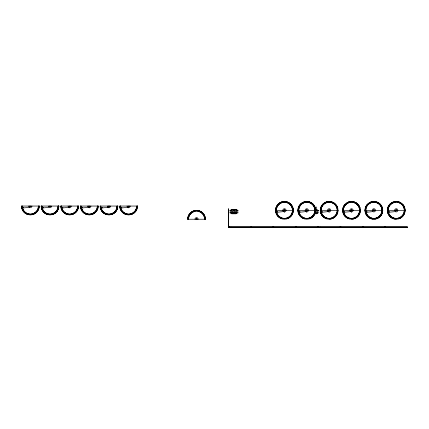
<?xml version="1.0" encoding="UTF-8"?>
<svg xmlns="http://www.w3.org/2000/svg" width="429" height="429" viewBox="0 0 429 429"><rect width="100%" height="100%" fill="white"/><g stroke="black" fill="none" stroke-linecap="round" stroke-linejoin="round"><path stroke-width="0.64" d="M30.85 206.049L30.362 206.542L29.869 206.049M50.504 206.049L50.016 206.542L49.523 206.049M70.158 206.049L69.67 206.542L69.176 206.049M89.811 206.049L89.323 206.542L88.83 206.049M109.465 206.049L108.977 206.542L108.489 206.049M129.118 206.049L128.63 206.542L128.142 206.049M196.064 219.23L196.552 218.736L197.04 219.23M231.751 209.883L231.735 210.028A0.579 0.579 0 0 1 232.314 209.449M29.376 207.1L29.317 206.66M49.029 207.1L48.97 206.66M68.683 207.1L68.624 206.66M88.336 207.1L88.277 206.66M107.99 207.1L107.931 206.66M127.644 207.1L127.585 206.66M283.451 211.368L283.392 210.929M305.807 211.368L305.748 210.929M328.169 211.368L328.105 210.929M350.525 211.368L350.466 210.929M372.881 211.368L372.822 210.929M395.243 211.368L395.184 210.929M234.915 212.205L235.033 211.926M315.492 212.205L315.61 211.926M23.423 207.947C24.319 206.816 22.26 207.153 23.423 207.947L29.151 207.368M43.077 207.947C43.973 206.816 41.913 207.153 43.077 207.947L48.804 207.368M62.731 207.947C63.626 206.816 61.567 207.153 62.731 207.947L68.458 207.368M82.384 207.947C83.28 206.816 81.22 207.153 82.384 207.947L88.111 207.368M102.038 207.947C102.933 206.816 100.874 207.153 102.038 207.947L107.765 207.368M121.691 207.947C122.587 206.816 120.528 207.153 121.691 207.947L127.418 207.368M277.493 212.216C278.394 211.079 276.335 211.417 277.493 212.216L283.226 211.636M299.855 212.216C300.75 211.079 298.691 211.417 299.855 212.216L305.582 211.636M322.211 212.216C323.112 211.079 321.048 211.417 322.211 212.216L327.938 211.636M344.567 212.216C345.468 211.079 343.409 211.417 344.567 212.216L350.3 211.636M366.929 212.216C367.825 211.079 365.765 211.417 366.929 212.216L372.656 211.636M389.285 212.216C390.186 211.079 388.127 211.417 389.285 212.216L395.018 211.636M315.412 209.878L317.535 209.883L317.535 213.369L314.489 213.369M230.861 210.172L231.14 210.172M232.786 210.172L235.038 210.172M236.685 210.172L236.958 210.172M317.262 210.172L317.535 210.172M275.525 210.317L293.345 210.317M297.882 210.317L315.706 210.317M320.238 210.317L338.063 210.317M342.599 210.317L360.419 210.317M364.956 210.317L382.781 210.317M387.312 210.317L405.137 210.317M229.992 210.462L231.14 210.462M236.374 210.462L237.832 210.462L237.838 210.896M317.262 210.462L318.409 210.462L318.415 210.896M229.558 210.896L230.834 210.896M232.786 210.896L235.038 210.896M236.99 210.896L238.267 210.896M317.567 210.896L318.844 210.896M232.883 212.151L234.936 212.151M233.092 212.446L234.733 212.446M229.558 212.784L230.834 212.784M232.786 212.784L235.038 212.784M236.99 212.784L238.267 212.784M317.567 212.784L318.844 212.784M230.861 213.074L236.958 213.074M314.489 213.074L317.535 213.074M314.8 213.803L316.666 213.803L316.666 209.449L316.087 209.449A0.579 0.579 0 0 1 316.666 210.028L316.645 209.883M407.26 227.161L228.394 227.161L228.394 226.432L250.751 226.432L250.751 227.161M228.405 227.595L407.336 227.595M351.136 211.77L351.523 212.151M328.775 211.77L329.161 212.151M69.294 207.502L69.68 207.883M306.531 211.797L306.805 212.151M284.175 211.797L284.448 212.151M108.714 207.534L108.987 207.883M89.06 207.534L89.334 207.883M128.469 207.588L128.641 207.883M232.791 211.926L232.904 212.205M236.068 209.883L236.089 210.028A0.579 0.579 0 0 0 235.51 209.449M407.26 227.595L407.26 226.432L251.335 226.432L251.335 227.161M385.483 226.432L385.483 227.161M384.904 226.432L384.904 227.161M363.122 226.432L363.122 227.161M362.543 226.432L362.543 227.161M340.765 226.432L340.765 227.161M340.186 226.432L340.186 227.161M320.442 227.161L320.442 227.595M318.409 226.432L318.409 227.161M317.825 226.432L317.825 227.595M316.666 206.976L316.666 208.719M315.889 213.074L315.889 213.369M296.048 226.432L296.048 227.161M295.468 226.432L295.468 227.161M273.691 226.432L273.691 227.161M273.112 226.432L273.112 227.161M235.312 213.074L235.312 213.369M233.912 213.074L233.912 213.369M232.507 213.074L232.507 213.369M231.006 227.161L231.006 227.595M228.973 226.432L228.973 227.161M228.684 209.009L228.684 227.595M228.609 208.934L228.609 227.595M228.539 208.864L228.539 209.449M187.784 219.23A8.768 8.768 0 0 1 193.736 210.929M194.283 210.762A8.768 8.768 0 0 1 195.983 210.483M197.12 210.483A8.768 8.768 0 0 1 198.82 210.762M199.367 210.929A8.768 8.768 0 0 1 205.319 219.23M188.583 218.179A8.038 8.038 0 0 1 194.471 211.465M198.632 211.465A8.038 8.038 0 0 1 200.112 212.017M200.574 212.264A8.038 8.038 0 0 1 204.317 217.149M204.435 217.659A8.038 8.038 0 0 1 204.59 219.23M188.175 219.23A8.376 8.376 0 0 1 196.552 210.848A8.376 8.376 0 0 1 204.928 219.23M187.859 219.23A8.693 8.693 0 0 1 188.025 217.53M188.154 216.977A8.693 8.693 0 0 1 191.725 212.001M192.203 211.701A8.693 8.693 0 0 1 193.758 210.998M194.299 210.832A8.693 8.693 0 0 1 195.983 210.553M197.12 210.553A8.693 8.693 0 0 1 198.804 210.832M199.346 210.998A8.693 8.693 0 0 1 204.081 214.881M204.949 216.977A8.693 8.693 0 0 1 205.169 218.093M188.369 219.23A8.183 8.183 0 0 1 196.552 211.041A8.183 8.183 0 0 1 204.735 219.23M194.954 219.23A1.598 1.598 0 0 1 196.552 217.626A1.598 1.598 0 0 1 198.15 219.23M200.788 211.888A8.478 8.478 0 0 1 201.71 212.505M195.973 219.23A0.579 0.579 0 0 1 196.552 218.645A0.579 0.579 0 0 1 197.131 219.23M315.487 211.459A8.768 8.768 0 0 1 309.062 218.785M304.526 218.785A8.768 8.768 0 0 1 302.912 218.179M302.413 217.911A8.768 8.768 0 0 1 298.493 213.133M298.327 212.586A8.768 8.768 0 0 1 298.026 210.317M298.048 209.749A8.768 8.768 0 0 1 299.201 205.936M299.501 205.448A8.768 8.768 0 0 1 314.082 205.448M314.387 205.936A8.768 8.768 0 0 1 315.487 209.175M314.559 212.398A8.038 8.038 0 0 1 308.875 218.082M308.365 218.2A8.038 8.038 0 0 1 305.223 218.2M304.713 218.082A8.038 8.038 0 0 1 306.268 202.295M307.32 202.295A8.038 8.038 0 0 1 314.559 208.237M314.763 209.266A8.038 8.038 0 0 1 314.763 211.368M315.412 211.454A8.693 8.693 0 0 1 315.192 212.569M315.025 213.111A8.693 8.693 0 0 1 309.041 218.715M304.542 218.715A8.693 8.693 0 0 1 302.944 218.114M302.445 217.846A8.693 8.693 0 0 1 298.563 213.111M298.396 212.569A8.693 8.693 0 0 1 298.101 210.317M298.117 209.749A8.693 8.693 0 0 1 299.265 205.968M299.898 205.024A8.693 8.693 0 0 1 304.542 201.92M305.094 201.791A8.693 8.693 0 0 1 308.494 201.791M309.041 201.92A8.693 8.693 0 0 1 312.526 203.78M312.939 204.172A8.693 8.693 0 0 1 313.69 205.024M314.323 205.968A8.693 8.693 0 0 1 315.025 207.523M315.192 208.065A8.693 8.693 0 0 1 315.412 209.18M305.25 210.73A1.598 1.598 0 0 1 306.794 208.719A1.598 1.598 0 0 1 308.338 210.73A1.598 1.598 0 0 1 305.995 211.701M305.663 211.449A1.598 1.598 0 0 1 305.41 211.116M300.069 215.476A8.478 8.478 0 0 1 299.453 214.554M303.04 202.719A8.478 8.478 0 0 1 304.601 202.129M311.502 203.271A8.478 8.478 0 0 1 312.382 203.947M360.199 209.175A8.768 8.768 0 0 1 351.512 219.085M349.238 218.785A8.768 8.768 0 0 1 345.313 216.516M344.921 216.098A8.768 8.768 0 0 1 343.044 212.586M342.91 212.028A8.768 8.768 0 0 1 342.91 208.607M343.044 208.049A8.768 8.768 0 0 1 345.313 204.118M347.125 202.724A8.768 8.768 0 0 1 353.78 201.85M354.327 202.016A8.768 8.768 0 0 1 359.1 205.936M359.368 206.44A8.768 8.768 0 0 1 359.979 208.049M352.032 202.295A8.038 8.038 0 0 1 353.593 218.082M353.078 218.2A8.038 8.038 0 0 1 349.941 218.2M349.431 218.082A8.038 8.038 0 0 1 344.825 214.784M344.546 214.339A8.038 8.038 0 0 1 343.468 210.317M343.484 209.792A8.038 8.038 0 0 1 343.742 208.237M343.897 207.733A8.038 8.038 0 0 1 345.822 204.633M346.208 204.274A8.038 8.038 0 0 1 350.461 202.349M359.904 212.569A8.693 8.693 0 0 1 356.338 217.546M355.856 217.846A8.693 8.693 0 0 1 352.643 218.935M349.26 218.715A8.693 8.693 0 0 1 347.163 217.846M346.68 217.546A8.693 8.693 0 0 1 345.774 216.854M344.975 216.05A8.693 8.693 0 0 1 343.983 214.666M343.715 214.162A8.693 8.693 0 0 1 343.114 212.569M342.889 211.454A8.693 8.693 0 0 1 342.889 209.18M343.114 208.065A8.693 8.693 0 0 1 343.715 206.472M343.983 205.968A8.693 8.693 0 0 1 345.361 204.172M347.163 202.788A8.693 8.693 0 0 1 348.718 202.086M349.812 201.791A8.693 8.693 0 0 1 353.206 201.791M354.3 202.086A8.693 8.693 0 0 1 356.799 203.421M357.657 204.172A8.693 8.693 0 0 1 359.041 205.968M359.304 206.472A8.693 8.693 0 0 1 359.904 208.065M349.962 210.73A1.598 1.598 0 0 1 351.512 208.719A1.598 1.598 0 0 1 353.056 210.73A1.598 1.598 0 0 1 350.707 211.701M350.38 211.449A1.598 1.598 0 0 1 350.123 211.116M337.918 210.317A8.768 8.768 0 0 1 329.15 219.085M326.882 218.785A8.768 8.768 0 0 1 325.273 218.179M324.769 217.911A8.768 8.768 0 0 1 322.951 204.118A8.768 8.768 0 0 1 336.744 205.936M337.012 206.44A8.768 8.768 0 0 1 337.618 208.049M336.915 212.398A8.038 8.038 0 0 1 331.231 218.082M330.721 218.2A8.038 8.038 0 0 1 327.579 218.2M327.07 218.082A8.038 8.038 0 0 1 321.128 210.843M321.128 209.792A8.038 8.038 0 0 1 328.63 202.295M329.676 202.295A8.038 8.038 0 0 1 336.915 208.237M337.038 208.746A8.038 8.038 0 0 1 337.038 211.888M337.773 211.454A8.693 8.693 0 0 1 336.679 214.666M336.379 215.143A8.693 8.693 0 0 1 333.982 217.546M333.499 217.846A8.693 8.693 0 0 1 330.287 218.935M326.903 218.715A8.693 8.693 0 0 1 325.305 218.114M324.324 217.546A8.693 8.693 0 0 1 323.005 216.463M322.254 215.61A8.693 8.693 0 0 1 320.753 212.569M320.624 212.017A8.693 8.693 0 0 1 320.624 208.617M320.753 208.065A8.693 8.693 0 0 1 326.903 201.92M327.456 201.791A8.693 8.693 0 0 1 330.85 201.791M331.402 201.92A8.693 8.693 0 0 1 334.443 203.421M335.301 204.172A8.693 8.693 0 0 1 336.379 205.491M336.947 206.472A8.693 8.693 0 0 1 337.548 208.065M327.606 210.73A1.598 1.598 0 0 1 329.15 208.719A1.598 1.598 0 0 1 330.695 210.73A1.598 1.598 0 0 1 328.351 211.701M328.019 211.449A1.598 1.598 0 0 1 327.767 211.116M404.692 212.586A8.768 8.768 0 0 1 402.815 216.098M402.423 216.516A8.768 8.768 0 0 1 398.493 218.785M396.224 219.085A8.768 8.768 0 0 1 387.537 209.175M387.757 208.049A8.768 8.768 0 0 1 388.363 206.44M388.636 205.936A8.768 8.768 0 0 1 393.409 202.016M393.956 201.85A8.768 8.768 0 0 1 400.611 202.724M402.423 204.118A8.768 8.768 0 0 1 404.692 208.049M404.82 208.607A8.768 8.768 0 0 1 404.82 212.028M404.268 210.317A8.038 8.038 0 0 1 398.305 218.082M397.796 218.2A8.038 8.038 0 0 1 394.653 218.2M394.144 218.082A8.038 8.038 0 0 1 395.704 202.295M397.275 202.349A8.038 8.038 0 0 1 401.528 204.274M401.909 204.633A8.038 8.038 0 0 1 403.839 207.733M403.989 208.237A8.038 8.038 0 0 1 404.247 209.792M404.622 212.569A8.693 8.693 0 0 1 404.021 214.162M403.753 214.666A8.693 8.693 0 0 1 402.761 216.05M401.962 216.854A8.693 8.693 0 0 1 401.056 217.546M400.573 217.846A8.693 8.693 0 0 1 398.477 218.715M395.093 218.935A8.693 8.693 0 0 1 391.881 217.846M391.398 217.546A8.693 8.693 0 0 1 387.827 212.569M387.827 208.065A8.693 8.693 0 0 1 388.427 206.472M388.695 205.968A8.693 8.693 0 0 1 390.079 204.172M390.932 203.421A8.693 8.693 0 0 1 393.436 202.086M394.53 201.791A8.693 8.693 0 0 1 397.924 201.791M399.018 202.086A8.693 8.693 0 0 1 400.573 202.788M402.375 204.172A8.693 8.693 0 0 1 403.753 205.968M404.021 206.472A8.693 8.693 0 0 1 404.622 208.065M404.847 209.18A8.693 8.693 0 0 1 404.847 211.454M394.68 210.73A1.598 1.598 0 0 1 396.224 208.719A1.598 1.598 0 0 1 397.769 210.73A1.598 1.598 0 0 1 395.425 211.701M382.336 212.586A8.768 8.768 0 0 1 381.73 214.194M381.461 214.698A8.768 8.768 0 0 1 380.459 216.098M380.067 216.516A8.768 8.768 0 0 1 367.669 216.516M367.278 216.098A8.768 8.768 0 0 1 366.275 214.698M366.007 214.194A8.768 8.768 0 0 1 365.401 212.586M365.272 212.028A8.768 8.768 0 0 1 365.272 208.607M365.401 208.049A8.768 8.768 0 0 1 366.007 206.44M366.275 205.936A8.768 8.768 0 0 1 367.669 204.118M369.487 202.724A8.768 8.768 0 0 1 371.053 202.016M371.6 201.85A8.768 8.768 0 0 1 376.136 201.85M376.683 202.016A8.768 8.768 0 0 1 381.461 205.936M381.73 206.44A8.768 8.768 0 0 1 382.336 208.049M382.561 209.175A8.768 8.768 0 0 1 382.561 211.459M381.633 208.237A8.038 8.038 0 0 1 375.949 218.082M375.439 218.2A8.038 8.038 0 0 1 372.297 218.2M371.787 218.082A8.038 8.038 0 0 1 366.103 208.237M366.253 207.733A8.038 8.038 0 0 1 368.184 204.633M368.565 204.274A8.038 8.038 0 0 1 373.343 202.295M374.394 202.295A8.038 8.038 0 0 1 379.172 204.274M379.552 204.633A8.038 8.038 0 0 1 381.483 207.733M382.266 212.569A8.693 8.693 0 0 1 381.665 214.162M381.397 214.666A8.693 8.693 0 0 1 380.4 216.05M380.014 216.463A8.693 8.693 0 0 1 378.694 217.546M378.212 217.846A8.693 8.693 0 0 1 375.005 218.935M372.731 218.935A8.693 8.693 0 0 1 369.519 217.846M369.042 217.546A8.693 8.693 0 0 1 367.723 216.463M367.331 216.05A8.693 8.693 0 0 1 366.339 214.666M366.071 214.162A8.693 8.693 0 0 1 365.47 212.569M365.251 211.454A8.693 8.693 0 0 1 365.251 209.18M365.47 208.065A8.693 8.693 0 0 1 366.071 206.472M366.339 205.968A8.693 8.693 0 0 1 367.723 204.172M369.519 202.788A8.693 8.693 0 0 1 371.074 202.086M372.168 201.791A8.693 8.693 0 0 1 375.568 201.791M376.662 202.086A8.693 8.693 0 0 1 379.161 203.421M380.014 204.172A8.693 8.693 0 0 1 381.397 205.968M381.665 206.472A8.693 8.693 0 0 1 382.266 208.065M372.324 210.73A1.598 1.598 0 0 1 373.868 208.719A1.598 1.598 0 0 1 375.413 210.73A1.598 1.598 0 0 1 373.069 211.701M293.184 210.886A8.768 8.768 0 0 1 286.706 218.785M282.164 218.785A8.768 8.768 0 0 1 276.131 213.133M275.97 212.586A8.768 8.768 0 0 1 275.686 210.886M275.686 209.749A8.768 8.768 0 0 1 276.844 205.936M277.145 205.448A8.768 8.768 0 0 1 291.725 205.448M292.026 205.936A8.768 8.768 0 0 1 293.184 209.749M284.958 202.295A8.038 8.038 0 0 1 291.645 213.878M291.398 214.339A8.038 8.038 0 0 1 286.518 218.082M286.004 218.2A8.038 8.038 0 0 1 282.867 218.2M282.352 218.082A8.038 8.038 0 0 1 277.472 214.339M277.225 213.878A8.038 8.038 0 0 1 276.667 212.398M276.394 210.317A8.038 8.038 0 0 1 283.912 202.295M293.109 210.886A8.693 8.693 0 0 1 292.83 212.569M292.669 213.111A8.693 8.693 0 0 1 286.685 218.715M282.185 218.715A8.693 8.693 0 0 1 276.201 213.111M276.04 212.569A8.693 8.693 0 0 1 275.761 210.886M275.761 209.749A8.693 8.693 0 0 1 276.909 205.968M277.536 205.024A8.693 8.693 0 0 1 278.287 204.172M278.7 203.78A8.693 8.693 0 0 1 282.185 201.92M282.738 201.791A8.693 8.693 0 0 1 286.132 201.791M286.685 201.92A8.693 8.693 0 0 1 290.17 203.78M290.583 204.172A8.693 8.693 0 0 1 291.334 205.024M291.967 205.968A8.693 8.693 0 0 1 292.669 207.523M292.83 208.065A8.693 8.693 0 0 1 293.109 209.749M282.888 210.73A1.598 1.598 0 0 1 284.438 208.719A1.598 1.598 0 0 1 285.982 210.73A1.598 1.598 0 0 1 283.633 211.701M283.306 211.449A1.598 1.598 0 0 1 283.049 211.116M89.902 206.049A0.579 0.579 0 0 1 89.323 206.633A0.579 0.579 0 0 1 88.744 206.049M358.236 215.476A8.478 8.478 0 0 1 357.502 216.313M348.788 218.345A8.478 8.478 0 0 1 347.27 217.659M345.141 215.905A8.478 8.478 0 0 1 344.46 215.026M403.276 215.026A8.478 8.478 0 0 1 402.595 215.905M400.466 217.659A8.478 8.478 0 0 1 398.949 218.345M390.234 216.313A8.478 8.478 0 0 1 389.5 215.476M315.492 211.041A1.164 1.164 0 0 1 315.068 212.628M30.942 206.049A0.579 0.579 0 0 1 30.362 206.633A0.579 0.579 0 0 1 29.778 206.049M50.595 206.049A0.579 0.579 0 0 1 50.016 206.633M49.726 206.553A0.579 0.579 0 0 1 49.437 206.049M109.556 206.049A0.579 0.579 0 0 1 108.977 206.633A0.579 0.579 0 0 1 108.398 206.049M70.249 206.049A0.579 0.579 0 0 1 69.67 206.633M69.38 206.553A0.579 0.579 0 0 1 69.09 206.049M78.437 206.049A8.768 8.768 0 0 1 71.938 214.516M67.401 214.516A8.768 8.768 0 0 1 63.471 212.248M63.079 211.835A8.768 8.768 0 0 1 61.202 208.322M61.074 207.765A8.768 8.768 0 0 1 60.902 206.049M77.708 206.049A8.038 8.038 0 0 1 71.75 213.819M71.241 213.937A8.038 8.038 0 0 1 68.098 213.937M67.589 213.819A8.038 8.038 0 0 1 62.983 210.516M62.704 210.071A8.038 8.038 0 0 1 61.626 206.049M78.046 206.049A8.376 8.376 0 0 1 69.67 214.43A8.376 8.376 0 0 1 61.293 206.049M78.067 208.301A8.693 8.693 0 0 1 74.496 213.283M74.013 213.578A8.693 8.693 0 0 1 71.916 214.446M67.417 214.446A8.693 8.693 0 0 1 65.321 213.578M64.843 213.283A8.693 8.693 0 0 1 63.937 212.586M63.133 211.787A8.693 8.693 0 0 1 62.141 210.398M61.873 209.899A8.693 8.693 0 0 1 61.272 208.301M61.052 207.186A8.693 8.693 0 0 1 60.977 206.049M77.853 206.049A8.183 8.183 0 0 1 69.67 214.237A8.183 8.183 0 0 1 61.481 206.049M71.268 206.049A1.598 1.598 0 0 1 68.871 207.438M68.538 207.18A1.598 1.598 0 0 1 68.286 206.853M68.125 206.467A1.598 1.598 0 0 1 68.072 206.049M76.394 211.213A8.478 8.478 0 0 1 75.66 212.044M66.945 214.076A8.478 8.478 0 0 1 65.433 213.39M63.299 211.642A8.478 8.478 0 0 1 62.618 210.757M39.125 206.049A8.768 8.768 0 0 1 34.744 213.642M34.24 213.91A8.768 8.768 0 0 1 32.631 214.516M28.094 214.516A8.768 8.768 0 0 1 21.595 206.049M38.385 206.574A8.038 8.038 0 0 1 32.443 213.819M31.934 213.937A8.038 8.038 0 0 1 28.791 213.937M28.282 213.819A8.038 8.038 0 0 1 22.319 206.049M38.739 206.049A8.376 8.376 0 0 1 30.362 214.43A8.376 8.376 0 0 1 21.981 206.049M39.055 206.049A8.693 8.693 0 0 1 38.889 207.749M38.76 208.301A8.693 8.693 0 0 1 35.189 213.283M34.207 213.846A8.693 8.693 0 0 1 32.609 214.446M28.11 214.446A8.693 8.693 0 0 1 26.013 213.578M25.531 213.283A8.693 8.693 0 0 1 23.134 210.88M22.834 210.398A8.693 8.693 0 0 1 21.74 207.186M38.546 206.049A8.183 8.183 0 0 1 30.362 214.237A8.183 8.183 0 0 1 22.174 206.049M31.96 206.049A1.598 1.598 0 0 1 29.563 207.438M29.231 207.18A1.598 1.598 0 0 1 28.974 206.853M28.818 206.467A1.598 1.598 0 0 1 28.759 206.049M58.483 208.322A8.768 8.768 0 0 1 56.607 211.835M56.215 212.248A8.768 8.768 0 0 1 52.284 214.516M47.748 214.516A8.768 8.768 0 0 1 41.549 208.322M41.323 207.196A8.768 8.768 0 0 1 41.248 206.049M58.778 206.049A8.768 8.768 0 0 1 58.612 207.765M58.054 206.049A8.038 8.038 0 0 1 56.977 210.071M56.703 210.516A8.038 8.038 0 0 1 52.097 213.819M51.587 213.937A8.038 8.038 0 0 1 48.445 213.937M47.935 213.819A8.038 8.038 0 0 1 41.972 206.049M58.392 206.049A8.376 8.376 0 0 1 50.016 214.43A8.376 8.376 0 0 1 41.634 206.049M58.414 208.301A8.693 8.693 0 0 1 57.813 209.899M57.545 210.398A8.693 8.693 0 0 1 56.548 211.787M55.749 212.586A8.693 8.693 0 0 1 54.842 213.283M54.36 213.578A8.693 8.693 0 0 1 52.263 214.446M47.764 214.446A8.693 8.693 0 0 1 45.667 213.578M45.19 213.283A8.693 8.693 0 0 1 41.618 208.301M58.709 206.049A8.693 8.693 0 0 1 58.634 207.186M58.199 206.049A8.183 8.183 0 0 1 50.016 214.237A8.183 8.183 0 0 1 41.828 206.049M51.614 206.049A1.598 1.598 0 0 1 49.217 207.438M48.472 206.467A1.598 1.598 0 0 1 48.418 206.049M57.062 210.757A8.478 8.478 0 0 1 56.387 211.642M44.021 212.044A8.478 8.478 0 0 1 43.291 211.213M98.091 206.049A8.768 8.768 0 0 1 91.592 214.516M87.055 214.516A8.768 8.768 0 0 1 85.441 213.91M84.942 213.642A8.768 8.768 0 0 1 81.022 208.864M80.856 208.322A8.768 8.768 0 0 1 80.555 206.049M97.362 206.049A8.038 8.038 0 0 1 91.404 213.819M90.894 213.937A8.038 8.038 0 0 1 87.752 213.937M87.243 213.819A8.038 8.038 0 0 1 81.349 207.1M97.699 206.049A8.376 8.376 0 0 1 89.323 214.43A8.376 8.376 0 0 1 80.947 206.049M97.941 207.186A8.693 8.693 0 0 1 96.852 210.398M96.552 210.88A8.693 8.693 0 0 1 94.149 213.283M93.667 213.578A8.693 8.693 0 0 1 91.57 214.446M87.071 214.446A8.693 8.693 0 0 1 85.473 213.846M84.497 213.283A8.693 8.693 0 0 1 81.092 208.843M80.797 207.749A8.693 8.693 0 0 1 80.631 206.049M97.506 206.049A8.183 8.183 0 0 1 89.323 214.237A8.183 8.183 0 0 1 81.135 206.049M90.921 206.049A1.598 1.598 0 0 1 88.524 207.438M88.192 207.18A1.598 1.598 0 0 1 87.94 206.853M87.779 206.467A1.598 1.598 0 0 1 87.725 206.049M82.599 211.213A8.478 8.478 0 0 1 81.982 210.29M117.669 207.196A8.768 8.768 0 0 1 111.245 214.516M106.708 214.516A8.768 8.768 0 0 1 100.676 208.864M100.509 208.322A8.768 8.768 0 0 1 100.23 206.622M117.015 206.049A8.038 8.038 0 0 1 116.184 209.609M115.937 210.071A8.038 8.038 0 0 1 111.057 213.819M110.548 213.937A8.038 8.038 0 0 1 107.406 213.937M106.896 213.819A8.038 8.038 0 0 1 102.011 210.071M101.764 209.609A8.038 8.038 0 0 1 101.212 208.129M117.353 206.049A8.376 8.376 0 0 1 108.977 214.43A8.376 8.376 0 0 1 100.6 206.049M117.594 207.186A8.693 8.693 0 0 1 117.374 208.301M117.208 208.843A8.693 8.693 0 0 1 111.224 214.446M106.724 214.446A8.693 8.693 0 0 1 105.126 213.846M104.628 213.578A8.693 8.693 0 0 1 100.745 208.843M100.579 208.301A8.693 8.693 0 0 1 100.3 206.617M117.16 206.049A8.183 8.183 0 0 1 108.977 214.237A8.183 8.183 0 0 1 100.788 206.049M110.575 206.049A1.598 1.598 0 0 1 108.178 207.438M107.845 207.18A1.598 1.598 0 0 1 107.593 206.853M107.432 206.467A1.598 1.598 0 0 1 107.379 206.049M137.398 206.049A8.768 8.768 0 0 1 137.098 208.322M136.931 208.864A8.768 8.768 0 0 1 133.011 213.642M132.507 213.91A8.768 8.768 0 0 1 130.899 214.516M126.362 214.516A8.768 8.768 0 0 1 121.337 210.918M121.037 210.435A8.768 8.768 0 0 1 119.863 206.049M136.599 207.1A8.038 8.038 0 0 1 130.711 213.819M130.202 213.937A8.038 8.038 0 0 1 127.059 213.937M126.55 213.819A8.038 8.038 0 0 1 120.592 206.049M137.007 206.049A8.376 8.376 0 0 1 128.63 214.43A8.376 8.376 0 0 1 120.254 206.049M137.323 206.049A8.693 8.693 0 0 1 137.157 207.749M136.862 208.843A8.693 8.693 0 0 1 133.457 213.283M132.475 213.846A8.693 8.693 0 0 1 130.877 214.446M126.378 214.446A8.693 8.693 0 0 1 124.281 213.578M123.804 213.283A8.693 8.693 0 0 1 121.402 210.88M121.101 210.398A8.693 8.693 0 0 1 120.399 208.843M120.233 208.301A8.693 8.693 0 0 1 120.013 207.186M136.813 206.049A8.183 8.183 0 0 1 128.63 214.237A8.183 8.183 0 0 1 120.442 206.049M130.228 206.049A1.598 1.598 0 0 1 127.831 207.438M127.499 207.18A1.598 1.598 0 0 1 127.247 206.853M127.086 206.467A1.598 1.598 0 0 1 127.032 206.049M135.972 210.29A8.478 8.478 0 0 1 135.355 211.213M121.289 210.29A8.478 8.478 0 0 1 120.603 208.773M129.209 206.049A0.579 0.579 0 0 1 128.63 206.633A0.579 0.579 0 0 1 128.051 206.049M283.96 210.189C284.561 212.06 285.419 208.869 283.96 210.189M306.322 210.189C306.923 212.06 307.775 208.869 306.322 210.189M328.678 210.189C329.279 212.06 330.132 208.869 328.678 210.189M351.035 210.189C351.635 212.06 352.493 208.869 351.035 210.189M373.396 210.189C373.997 212.06 374.849 208.869 373.396 210.189M395.752 210.189C396.353 212.06 397.206 208.869 395.752 210.189M39.275 206.049L21.45 206.049A8.912 8.912 0 0 0 30.362 214.961A8.912 8.912 0 0 0 39.275 206.049M58.929 206.049L41.104 206.049A8.912 8.912 0 0 0 50.016 214.961A8.912 8.912 0 0 0 58.929 206.049M78.582 206.049L60.757 206.049A8.912 8.912 0 0 0 69.67 214.961A8.912 8.912 0 0 0 78.582 206.049M98.236 206.049L80.411 206.049A8.912 8.912 0 0 0 89.323 214.961A8.912 8.912 0 0 0 98.236 206.049M117.889 206.049L100.064 206.049A8.912 8.912 0 0 0 108.977 214.961A8.912 8.912 0 0 0 117.889 206.049M137.543 206.049L119.718 206.049A8.912 8.912 0 0 0 128.63 214.961A8.912 8.912 0 0 0 137.543 206.049M236.089 209.449L231.735 209.449L231.735 213.803L236.089 213.803L236.089 209.449M236.958 209.883L230.861 209.883L230.861 213.369L236.958 213.369L236.958 209.883M205.464 219.23L187.639 219.23A8.912 8.912 0 0 1 196.552 210.317A8.912 8.912 0 0 1 205.464 219.23M300.868 216.243A8.376 8.376 0 0 0 314.886 212.484A8.376 8.376 0 0 0 304.628 202.225A8.376 8.376 0 0 0 300.868 216.243M300.493 216.618A8.912 8.912 0 0 0 315.401 212.623A8.912 8.912 0 0 0 304.488 201.71A8.912 8.912 0 0 0 300.493 216.618M301.008 216.103A8.183 8.183 0 0 0 314.698 212.435A8.183 8.183 0 0 0 304.676 202.413A8.183 8.183 0 0 0 301.008 216.103M306.381 210.73A0.579 0.579 0 0 0 307.352 210.467A0.579 0.579 0 0 0 306.644 209.754A0.579 0.579 0 0 0 306.381 210.73M345.586 216.243A8.376 8.376 0 0 0 359.604 212.484A8.376 8.376 0 0 0 349.34 202.225A8.376 8.376 0 0 0 345.586 216.243M345.211 216.618A8.912 8.912 0 0 0 360.119 212.623A8.912 8.912 0 0 0 349.201 201.71A8.912 8.912 0 0 0 345.211 216.618M345.72 216.103A8.183 8.183 0 0 0 359.416 212.435A8.183 8.183 0 0 0 349.394 202.413A8.183 8.183 0 0 0 345.72 216.103M351.099 210.73A0.579 0.579 0 0 0 352.07 210.467A0.579 0.579 0 0 0 351.362 209.754A0.579 0.579 0 0 0 351.099 210.73M323.23 216.243A8.376 8.376 0 0 0 337.242 212.484A8.376 8.376 0 0 0 326.984 202.225A8.376 8.376 0 0 0 323.23 216.243M322.849 216.618A8.912 8.912 0 0 0 337.757 212.623A8.912 8.912 0 0 0 326.844 201.71A8.912 8.912 0 0 0 322.849 216.618M323.364 216.103A8.183 8.183 0 0 0 337.06 212.435A8.183 8.183 0 0 0 327.032 202.413A8.183 8.183 0 0 0 323.364 216.103M328.743 210.73A0.579 0.579 0 0 0 329.713 210.467A0.579 0.579 0 0 0 329 209.754A0.579 0.579 0 0 0 328.743 210.73M390.304 216.243A8.376 8.376 0 0 0 404.316 212.484A8.376 8.376 0 0 0 394.058 202.225A8.376 8.376 0 0 0 390.304 216.243M389.923 216.618A8.912 8.912 0 0 0 404.831 212.623A8.912 8.912 0 0 0 393.919 201.71A8.912 8.912 0 0 0 389.923 216.618M390.438 216.103A8.183 8.183 0 0 0 404.134 212.435A8.183 8.183 0 0 0 394.106 202.413A8.183 8.183 0 0 0 390.438 216.103M395.817 210.73A0.579 0.579 0 0 0 396.787 210.467A0.579 0.579 0 0 0 396.074 209.754A0.579 0.579 0 0 0 395.817 210.73M367.943 216.243A8.376 8.376 0 0 0 381.96 212.484A8.376 8.376 0 0 0 371.702 202.225A8.376 8.376 0 0 0 367.943 216.243M367.567 216.618A8.912 8.912 0 0 0 382.475 212.623A8.912 8.912 0 0 0 371.562 201.71A8.912 8.912 0 0 0 367.567 216.618M368.082 216.103A8.183 8.183 0 0 0 381.772 212.435A8.183 8.183 0 0 0 371.75 202.413A8.183 8.183 0 0 0 368.082 216.103M373.455 210.73A0.579 0.579 0 0 0 374.431 210.467A0.579 0.579 0 0 0 373.718 209.754A0.579 0.579 0 0 0 373.455 210.73M278.512 216.243A8.376 8.376 0 0 0 292.53 212.484A8.376 8.376 0 0 0 282.266 202.225A8.376 8.376 0 0 0 278.512 216.243M278.137 216.618A8.912 8.912 0 0 0 293.045 212.623A8.912 8.912 0 0 0 282.126 201.71A8.912 8.912 0 0 0 278.137 216.618M278.646 216.103A8.183 8.183 0 0 0 292.342 212.435A8.183 8.183 0 0 0 282.314 202.413A8.183 8.183 0 0 0 278.646 216.103M284.025 210.73A0.579 0.579 0 0 0 284.995 210.467A0.579 0.579 0 0 0 284.288 209.754A0.579 0.579 0 0 0 284.025 210.73M233.333 212.628A1.164 1.164 0 0 0 235.076 211.626A1.164 1.164 0 0 0 233.333 210.618A1.164 1.164 0 0 0 233.333 212.628"/></g></svg>
